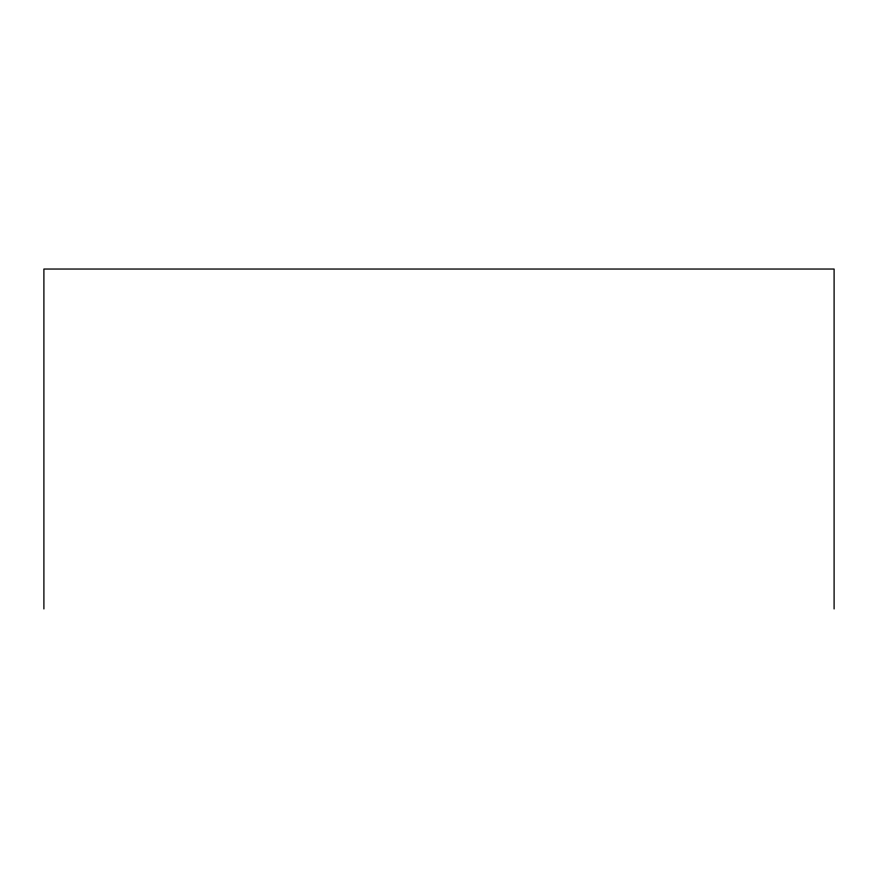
<?xml version="1.0" encoding="UTF-8"?>
<svg xmlns="http://www.w3.org/2000/svg" width="878" height="878" viewBox="0 0 878 878"><rect width="100%" height="100%" fill="white"/><g stroke="black" fill="none" stroke-linecap="round" stroke-linejoin="round"><path stroke-width="1.32" d="M834.1 608.959L834.1 269.041L43.9 269.041L43.9 608.959"/></g></svg>
